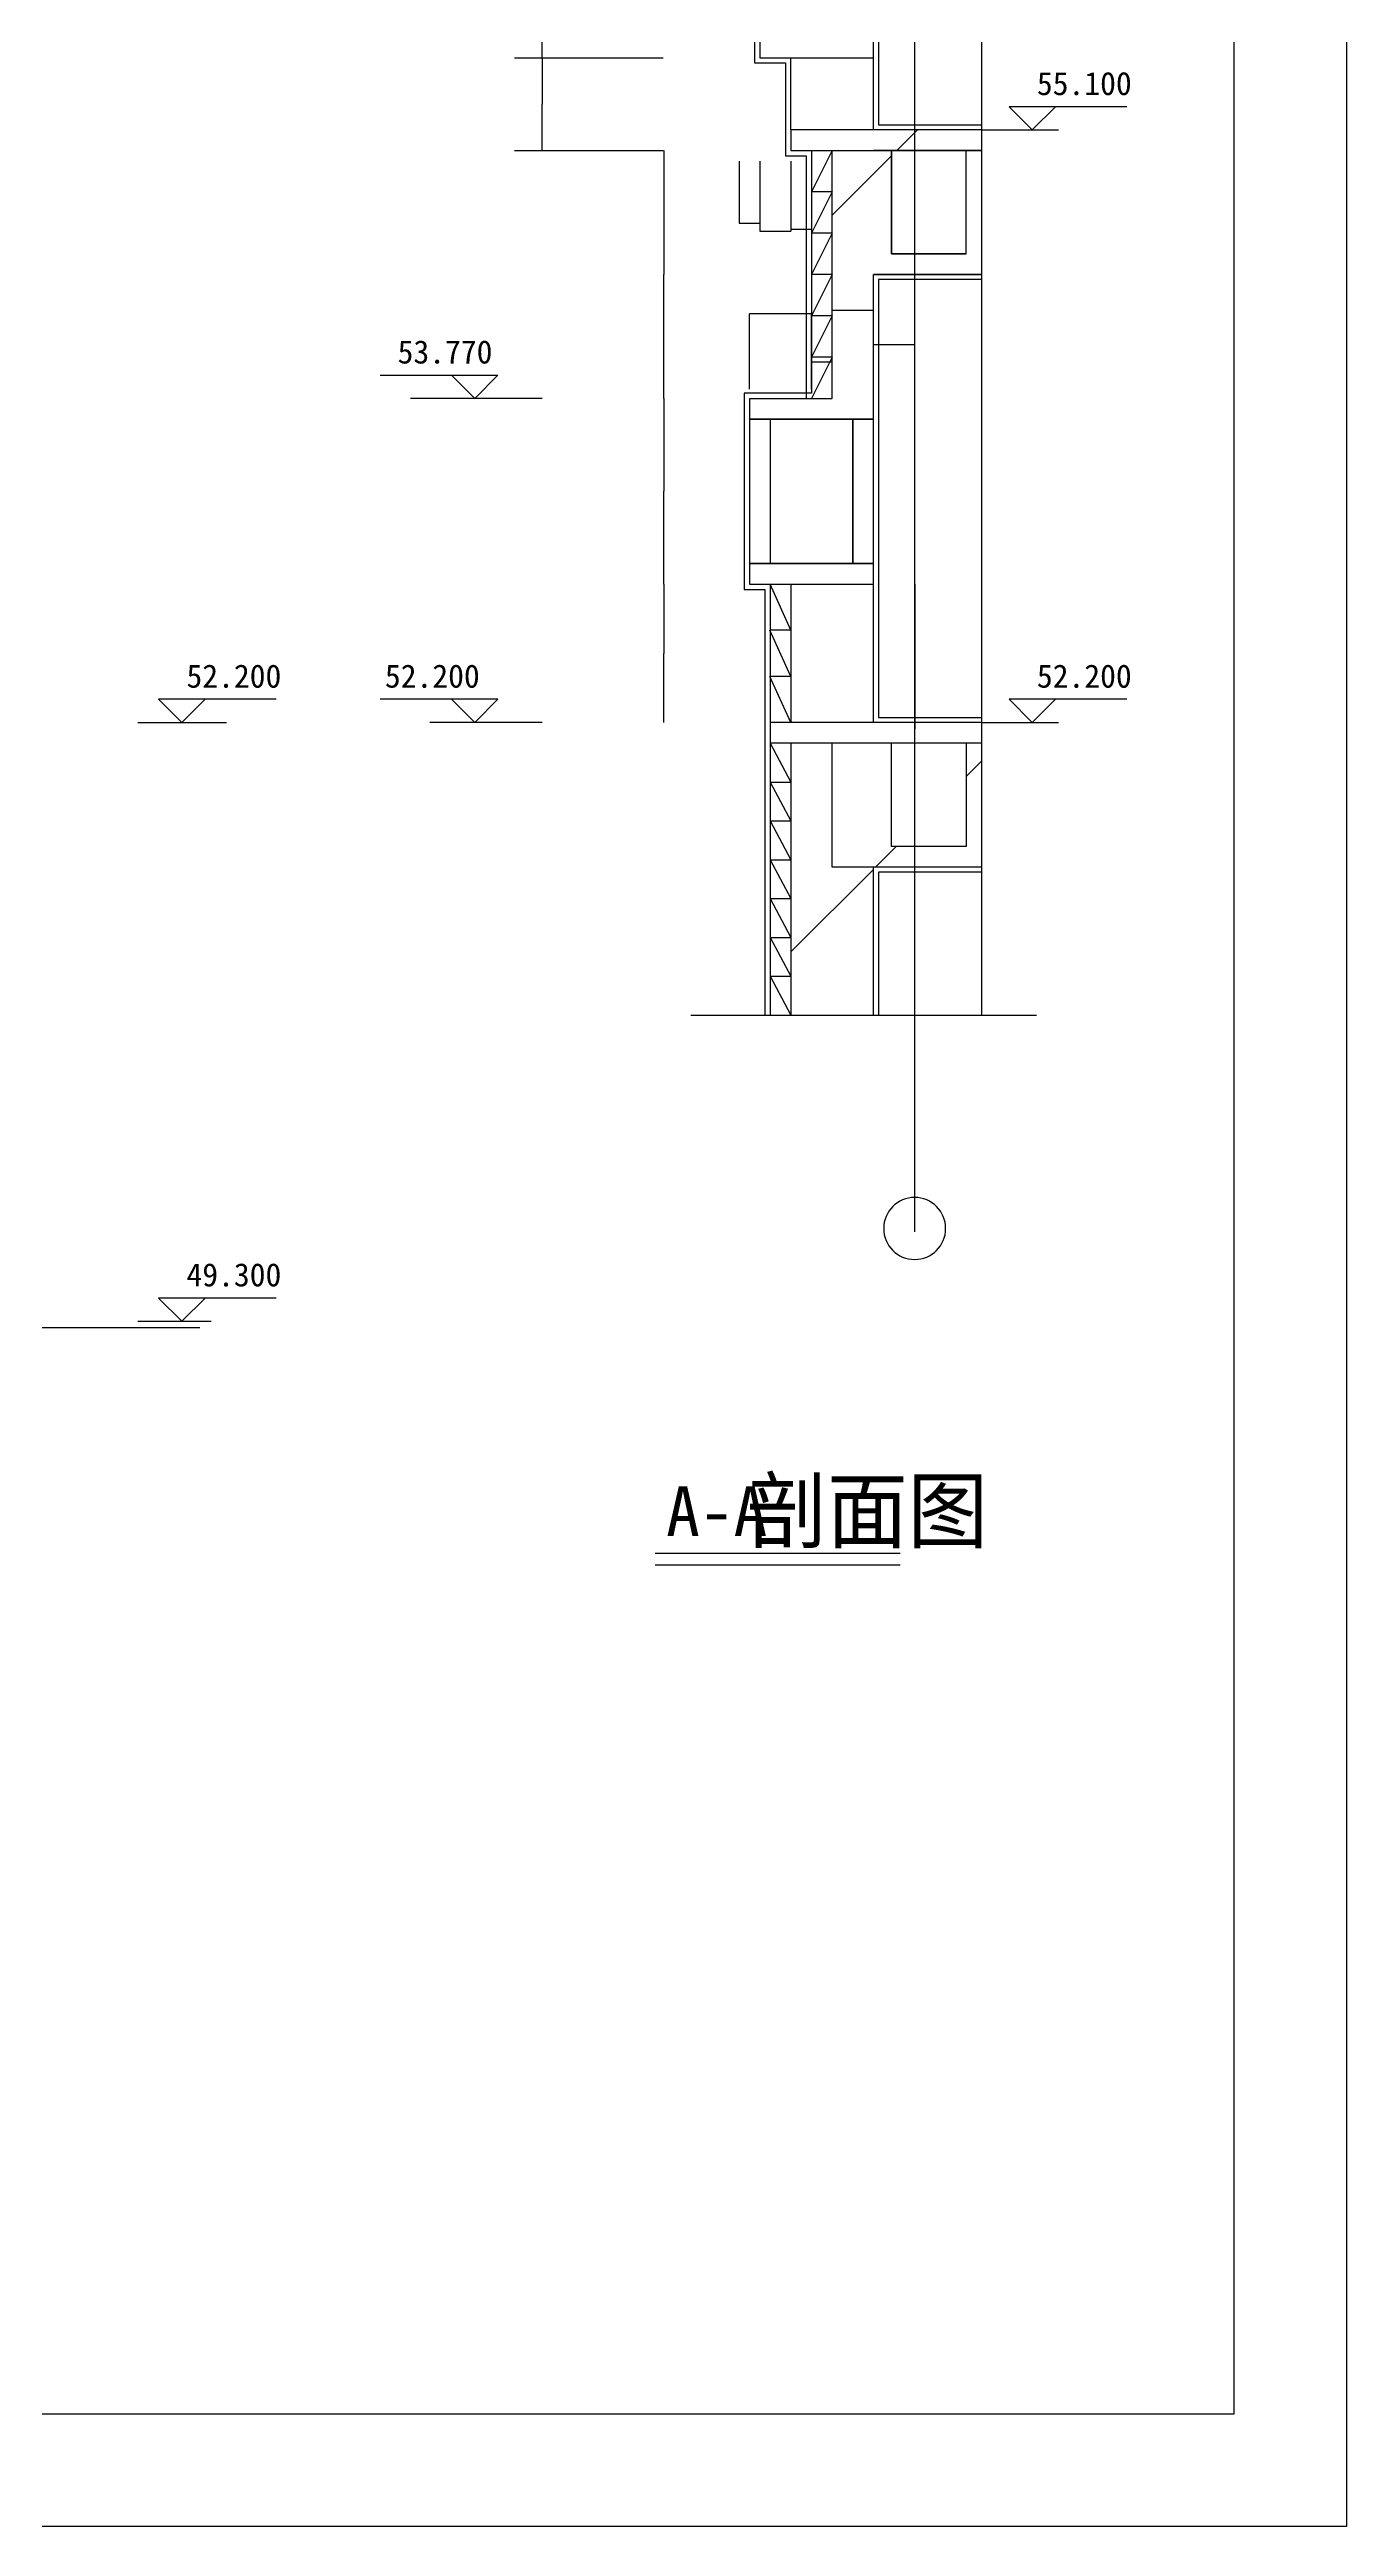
# Model space of a CAD drawing. Header units: metres. Extents: x -12481 to 52206, y 0 to 156300.
# Drawn here: x 27091 to 52206, y 64824 to 112808 of the extents above; entities that cross this region are included whole.
import ezdxf

# ---------------------------------------------------------------- set-up
doc = ezdxf.new("R2010")
doc.units = ezdxf.units.M
for name, color, linetype in [('AXIS', 3, 'Continuous'), ('L', 52, 'Continuous'), ('OTHER', 7, 'Continuous'), ('PUB_DIM', 3, 'Continuous'), ('PUB_HATCH', 7, 'Continuous'), ('PUB_TEXT', 7, 'Continuous')]:
    doc.layers.add(name, color=color, linetype=linetype)
doc.dimstyles.get("Standard").update_dxf_attribs({"dimtxt": 2.5, "dimasz": 2.5, "dimexe": 1.25, "dimexo": 0.625, "dimtad": 1, "dimcen": 2.5, "dimazin": 3, "dimtfac": 1, "dimtmove": 0, "dimatfit": 3})
pattern_1 = [(45, (0, 0), (-6735.2, 6735.2), [])]

# ---------------------------------------------------------------- blocks, each defined once
blk = doc.blocks.new('_AXISO')
blk.add_circle((0, 0), 0.5)
blk = doc.blocks.new('*D2')
for p, q in [((41242.8, 107684.76), (40644.05, 107684.76)), ((40644.3, 106230.4), (40644.3, 107684.76)), ((41844.55, 107684.76), (41245.8, 107684.76)), ((41844.3, 106230.4), (41844.3, 107684.76))]:
    blk.add_line(p, q)
at = {"layer": 'Defpoints'}
for p in [(41844.3, 107684.76), (40644.3, 106230.4), (41844.3, 106230.4)]:
    blk.add_point(p, dxfattribs=at)
at = {"layer": 'PUB_DIM', "insert": (41244.3, 107684.76), "char_height": 1, "attachment_point": 5}
blk.add_mtext('300', dxfattribs=at)
blk = doc.blocks.new('*D3')
for p, q in [((40844.3, 110647.21), (40844.3, 109290.6)), ((41444.3, 110647.21), (41444.3, 109290.6)), ((40844.55, 109290.6), (41142.8, 109290.6)), ((41145.8, 109290.6), (41444.05, 109290.6))]:
    blk.add_line(p, q)
at = {"layer": 'Defpoints'}
for p in [(40844.3, 110647.21), (41444.3, 110647.21), (40844.3, 109290.6)]:
    blk.add_point(p, dxfattribs=at)
at = {"layer": 'PUB_DIM', "insert": (41144.3, 109290.6), "char_height": 1, "attachment_point": 5}
blk.add_mtext('150', dxfattribs=at)
blk = doc.blocks.new('*D81')
for p, q in [((38989.66, 106050), (38989.66, 104250)), ((38989.41, 104250), (38989.16, 104250)), ((38989.66, 102450), (38989.66, 104250)), ((38989.66, 104250), (38989.66, 104250)), ((38989.91, 104250), (38990.16, 104250))]:
    blk.add_line(p, q)
at = {"layer": 'Defpoints'}
for p in [(38989.66, 106050), (38989.66, 104250), (38989.66, 102450)]:
    blk.add_point(p, dxfattribs=at)
at = {"layer": 'PUB_DIM', "insert": (38989.66, 104251.125), "char_height": 1, "attachment_point": 5}
blk.add_mtext('900', dxfattribs=at)
blk = doc.blocks.new('*D82')
for p, q in [((38989.66, 102450), (38989.66, 101110)), ((38989.41, 101110), (38989.16, 101110)), ((38989.66, 99770), (38989.66, 101110)), ((38989.66, 101110), (38989.66, 101110)), ((38989.91, 101110), (38990.16, 101110))]:
    blk.add_line(p, q)
at = {"layer": 'Defpoints'}
for p in [(38989.66, 102450), (38989.66, 101110), (38989.66, 99770)]:
    blk.add_point(p, dxfattribs=at)
at = {"layer": 'PUB_DIM', "insert": (38989.66, 101111.125), "char_height": 1, "attachment_point": 5}
blk.add_mtext('670', dxfattribs=at)
blk = doc.blocks.new('*D84')
for p, q in [((36632.74, 113450), (36632.74, 113050)), ((36632.49, 113050), (36632.24, 113050)), ((36632.74, 112650), (36632.74, 113050)), ((36632.74, 113050), (36632.74, 113050)), ((36632.99, 113050), (36633.24, 113050))]:
    blk.add_line(p, q)
at = {"layer": 'Defpoints'}
for p in [(36632.74, 113450), (36632.74, 113050), (36632.74, 112650)]:
    blk.add_point(p, dxfattribs=at)
at = {"layer": 'PUB_DIM', "insert": (36632.74, 113051.125), "char_height": 1, "attachment_point": 5}
blk.add_mtext('200', dxfattribs=at)
blk = doc.blocks.new('*D85')
for p, q in [((38989.66, 110850), (38989.66, 108450)), ((38989.41, 108450), (38989.16, 108450)), ((38989.66, 106050), (38989.66, 108450)), ((38989.66, 108450), (38989.66, 108450)), ((38989.91, 108450), (38990.16, 108450))]:
    blk.add_line(p, q)
at = {"layer": 'Defpoints'}
for p in [(38989.66, 110850), (38989.66, 108450), (38989.66, 106050)]:
    blk.add_point(p, dxfattribs=at)
at = {"layer": 'PUB_DIM', "insert": (38989.66, 108451.125), "char_height": 1, "attachment_point": 5}
blk.add_mtext('1180', dxfattribs=at)
blk = doc.blocks.new('*D86')
for p, q in [((36632.74, 112650), (36632.74, 111750)), ((36632.49, 111750), (36632.24, 111750)), ((36632.74, 110850), (36632.74, 111750)), ((36632.74, 111750), (36632.74, 111750)), ((36632.99, 111750), (36633.24, 111750))]:
    blk.add_line(p, q)
at = {"layer": 'Defpoints'}
for p in [(36632.74, 112650), (36632.74, 111750), (36632.74, 110850)]:
    blk.add_point(p, dxfattribs=at)
at = {"layer": 'PUB_DIM', "insert": (36632.74, 111751.125), "char_height": 1, "attachment_point": 5}
blk.add_mtext('450', dxfattribs=at)
blk = doc.blocks.new('*D87')
for p, q in [((40444.3, 110647.21), (40444.3, 109445.51)), ((40844.3, 110647.21), (40844.3, 109445.51)), ((40444.55, 109445.51), (40642.8, 109445.51)), ((40645.8, 109445.51), (40844.05, 109445.51))]:
    blk.add_line(p, q)
at = {"layer": 'Defpoints'}
for p in [(40444.3, 110647.21), (40844.3, 110647.21), (40444.3, 109445.51)]:
    blk.add_point(p, dxfattribs=at)
at = {"layer": 'PUB_DIM', "insert": (40644.3, 109445.51), "char_height": 1, "attachment_point": 5}
blk.add_mtext('100', dxfattribs=at)
blk = doc.blocks.new('*D96')
for p, q in [((42042.8, 106754), (41844.05, 106754)), ((41844.3, 106230.4), (41844.3, 106754)), ((42244.55, 106754), (42045.8, 106754)), ((42244.3, 106230.4), (42244.3, 106754))]:
    blk.add_line(p, q)
at = {"layer": 'Defpoints'}
for p in [(42244.3, 106754), (41844.3, 106230.4), (42244.3, 106230.4)]:
    blk.add_point(p, dxfattribs=at)
at = {"layer": 'PUB_DIM', "insert": (42044.3, 106754), "char_height": 1, "attachment_point": 5}
blk.add_mtext('100', dxfattribs=at)
blk = doc.blocks.new('*D97')
for p, q in [((42642.8, 107754), (42244.05, 107754)), ((42244.3, 106230.4), (42244.3, 107754)), ((43044.55, 107754), (42645.8, 107754)), ((43044.3, 106230.4), (43044.3, 107754))]:
    blk.add_line(p, q)
at = {"layer": 'Defpoints'}
for p in [(43044.3, 107754), (42244.3, 106230.4), (43044.3, 106230.4)]:
    blk.add_point(p, dxfattribs=at)
at = {"layer": 'PUB_DIM', "insert": (42644.3, 107754), "char_height": 1, "attachment_point": 5}
blk.add_mtext('200', dxfattribs=at)
blk = doc.blocks.new('*D98')
for p, q in [((43442.8, 107084.76), (43044.05, 107084.76)), ((43044.3, 106230.4), (43044.3, 107084.76)), ((43844.55, 107084.76), (43445.8, 107084.76)), ((43844.3, 106230.4), (43844.3, 107084.76))]:
    blk.add_line(p, q)
at = {"layer": 'Defpoints'}
for p in [(43844.3, 107084.76), (43044.3, 106230.4), (43844.3, 106230.4)]:
    blk.add_point(p, dxfattribs=at)
at = {"layer": 'PUB_DIM', "insert": (43444.3, 107084.76), "char_height": 1, "attachment_point": 5}
blk.add_mtext('200', dxfattribs=at)
blk = doc.blocks.new('*D99')
for p, q in [((41444.3, 110647.21), (41444.3, 109324.48)), ((41844.3, 110647.21), (41844.3, 109324.48)), ((41444.55, 109324.48), (41642.8, 109324.48)), ((41645.8, 109324.48), (41844.05, 109324.48))]:
    blk.add_line(p, q)
at = {"layer": 'Defpoints'}
for p in [(41444.3, 110647.21), (41844.3, 110647.21), (41444.3, 109324.48)]:
    blk.add_point(p, dxfattribs=at)
at = {"layer": 'PUB_DIM', "insert": (41644.3, 109324.48), "char_height": 1, "attachment_point": 5}
blk.add_mtext('100', dxfattribs=at)

msp = doc.modelspace()

# ---------------------------------------------------------------- hatches: boundary and pattern name
at = {"layer": 'PUB_DIM'}
h = msp.add_hatch(dxfattribs=at)
h.set_pattern_fill('AN31C', scale=3000)
h.set_pattern_definition(pattern_1)
h.paths.add_polyline_path([(43044.3, 114450), (40444.3, 114450), (40444.3, 113450), (40844.3, 113450), (40844.3, 112650), (43044.3, 112650)])
h = msp.add_hatch(dxfattribs=at)
h.set_pattern_fill('ANSI31', scale=4000)
h.paths.add_polyline_path([(43044.3, 112550), (41444.3, 112550), (41444.3, 111250), (43044.3, 111250)])
h = msp.add_hatch(dxfattribs=at)
h.set_pattern_fill('AN31C', scale=3000)
h.set_pattern_definition(pattern_1)
h.paths.add_polyline_path([(43844.3, 108850), (43394.3, 108850), (43394.3, 110850), (42244.3, 110850), (42244.3, 106050), (40644.3, 106050), (40644.3, 105650), (43044.3, 105650), (43044.3, 108450), (43844.3, 108450)])
h.paths.add_polyline_path([(45144.3, 110850), (44844.3, 110850), (44844.3, 108850), (43844.3, 108850), (43844.3, 108450), (45144.3, 108450)])
h = msp.add_hatch(dxfattribs=at)
h.set_pattern_fill('AN31C', scale=3000)
h.set_pattern_definition(pattern_1)
h.paths.add_polyline_path([(43844.3, 111250), (41444.3, 111250), (41444.3, 110850), (43044.3, 110850), (43844.3, 110850)])
h.paths.add_polyline_path([(45144.3, 111250), (43844.3, 111250), (43844.3, 110850), (45144.3, 110850)])
h = msp.add_hatch(dxfattribs=at)
h.set_pattern_fill('ANSI31', scale=4000)
h.paths.add_polyline_path([(41044.3, 105650), (40644.3, 105650), (40644.3, 102850), (41044.3, 102850)])
h.paths.add_polyline_path([(43044.3, 105650), (42644.3, 105650), (42644.3, 102850), (43044.3, 102850)])
h = msp.add_hatch(dxfattribs=at)
h.set_pattern_fill('AN31C', scale=3000)
h.set_pattern_definition(pattern_1)
h.paths.add_polyline_path([(43044.3, 102850), (40644.3, 102850), (40644.3, 102450), (43044.3, 102450)])
h = msp.add_hatch(dxfattribs=at)
h.set_pattern_fill('ANSI31', scale=4000)
h.paths.add_polyline_path([(43044.3, 102450), (41444.3, 102450), (41444.3, 99770), (43044.3, 99770)])
h = msp.add_hatch(dxfattribs=at)
h.set_pattern_fill('AN31C', scale=3000)
h.set_pattern_definition(pattern_1)
h.paths.add_polyline_path([(43844.3, 99770), (41044.3, 99770), (41044.3, 99370), (41044.3, 99370), (43844.3, 99370)])
h.paths.add_polyline_path([(45144.3, 99770), (43844.3, 99770), (43844.3, 99370), (45144.3, 99370)])
h = msp.add_hatch(dxfattribs=at)
h.set_pattern_fill('ANSI31', scale=4000)
h.paths.add_polyline_path([(43044.3, 96970), (42244.3, 96970), (42244.3, 99370), (41444.3, 99370), (41444.3, 94104), (43044.3, 94104)])
h = msp.add_hatch(dxfattribs=at)
h.set_pattern_fill('AN31C', scale=3000)
h.set_pattern_definition(pattern_1)
h.paths.add_polyline_path([(43394.3, 99370), (42244.3, 99370), (42244.3, 96970), (43844.3, 96970), (43844.3, 97370), (43394.3, 97370)])
h.paths.add_polyline_path([(45144.3, 99370), (44844.3, 99370), (44844.3, 97370), (43844.3, 97370), (43844.3, 96970), (45144.3, 96970)])

# ---------------------------------------------------------------- linework, layer by layer
for p, q in [((45144.3, 94104), (45144.3, 132968.72)), ((39506.53, 94104), (46206.53, 94104))]:
    msp.add_line(p, q)
for points in [[(-12481.04, 156299.66), (52205.56, 156299.66), (52205.56, 64823.66), (-12481.04, 64823.66)], [(-10303.04, 150854.66), (50027.56, 150854.66), (50027.56, 67001.66), (-10303.04, 67001.66)]]:
    msp.add_lwpolyline(points, close=True)
msp.add_lwpolyline([(50027.56, 150854.66), (50027.56, 67001.66), (-10303.04, 67001.66), (-10303.04, 150854.66), (50027.56, 150854.66)])
at = {"layer": 'L'}
for p, q in [((45144.3, 110850), (43044.3, 110850)), ((45144.3, 108450), (43044.3, 108450)), ((44844.3, 108850), (43394.3, 108850)), ((40644.3, 106050), (40644.3, 102450)), ((43044.3, 105650), (40644.3, 105650)), ((41044.3, 105650), (41044.3, 102850)), ((43044.3, 102850), (40644.3, 102850)), ((40644.3, 102450), (43044.3, 102450)), ((43844.3, 102450), (43844.3, 99650))]:
    msp.add_line(p, q, dxfattribs=at)
for points in [[(40944.3, 114550), (40344.3, 114550), (40344.3, 113350), (40744.3, 113350), (40744.3, 112550), (41344.3, 112550)], [(43044.3, 114450), (40444.3, 114450), (40444.3, 113450), (40844.3, 113450), (40844.3, 112650), (43044.3, 112650)], [(41344.3, 112550), (41344.3, 110750), (41744.3, 110750), (41744.3, 106050)], [(41844.3, 110850), (41844.3, 106150), (40544.3, 106150), (40544.3, 102350), (40944.3, 102350)], [(45144.3, 111250), (41444.3, 111250), (41444.3, 110850), (45144.3, 110850)], [(40944.3, 102350), (40944.3, 94104)], [(41044.3, 102450), (41044.3, 94104)], [(41444.3, 102450), (41444.3, 99770)], [(41444.3, 99370), (41444.3, 94104)], [(45144.3, 96970), (42244.3, 96970), (42244.3, 99370)]]:
    msp.add_lwpolyline(points, dxfattribs=at)
at = {"layer": 'OTHER'}
msp.add_line((12579.88, 88050), (29998.58, 88050), dxfattribs=at)
at = {"layer": 'PUB_DIM'}
for p, q in [((43844.3, 89904), (43844.3, 130340.25)), ((36094.06, 112650), (38971.81, 112650)), ((47951.14, 111700), (45671.14, 111700)), ((46121.14, 111250), (45671.14, 111700)), ((46571.14, 111700), (46121.14, 111250)), ((36094.06, 110850), (38971.81, 110850)), ((43394.3, 108850), (43394.3, 110850)), ((44844.3, 108850), (44844.3, 110850)), ((45144.3, 111250), (46630.02, 111250)), ((33495.33, 106500), (35775.33, 106500)), ((36632.74, 106050), (34082.73, 106050)), ((34875.33, 106500), (35325.33, 106050)), ((35325.33, 106050), (35775.33, 106500)), ((42644.3, 102850), (42644.3, 105650)), ((29652.9, 99770), (29202.9, 100220)), ((31482.9, 100220), (29202.9, 100220)), ((30102.9, 100220), (29652.9, 99770)), ((35775.33, 100220), (33495.33, 100220)), ((34875.33, 100220), (35325.33, 99770)), ((35325.33, 99770), (35775.33, 100220)), ((47951.14, 100220), (45671.14, 100220)), ((46121.14, 99770), (45671.14, 100220)), ((46571.14, 100220), (46121.14, 99770)), ((28800, 99770), (30519.76, 99770)), ((36632.74, 99770), (34458.48, 99770)), ((45144.3, 99770), (46630.02, 99770)), ((31482.9, 88621.5), (29202.9, 88621.5)), ((29652.9, 88171.5), (29202.9, 88621.5)), ((30102.9, 88621.5), (29652.9, 88171.5)), ((28800, 88170), (30223.37, 88170))]:
    msp.add_line(p, q, dxfattribs=at)
for points in [[(45144.3, 122704), (43494.3, 122704), (43494.3, 120150), (43144.3, 120150), (43144.3, 111350), (45144.3, 111350)], [(43044.3, 111250), (43044.3, 120250)], [(41444.3, 111250), (41444.3, 112650)], [(40644.3, 106050), (42244.3, 106050), (42244.3, 110850)], [(43394.3, 110850), (43394.3, 108850), (44844.3, 108850), (44844.3, 110850)], [(40644.3, 106050), (40644.3, 105650), (43044.3, 105650), (43044.3, 108450), (45144.3, 108450)], [(43044.3, 99770), (43044.3, 108450)], [(45144.3, 108350), (43144.3, 108350), (43144.3, 99870), (45144.3, 99870)], [(40644.3, 105650), (40644.3, 102450), (43044.3, 102450), (43044.3, 105650)], [(41044.3, 105650), (41044.3, 102850)], [(42644.3, 105650), (42644.3, 102850)], [(40644.3, 102850), (43044.3, 102850)], [(45144.3, 99770), (41044.3, 99770)], [(45144.3, 99370), (41044.3, 99370)], [(44844.3, 99370), (44844.3, 97370), (43394.3, 97370), (43394.3, 99370)], [(43044.3, 94104), (43044.3, 96970)], [(45144.3, 96870), (43144.3, 96870), (43144.3, 94104)]]:
    msp.add_lwpolyline(points, dxfattribs=at)
at = {"layer": 'PUB_HATCH'}
for p, q in [((42244.3, 110850), (41844.3, 110050)), ((42244.3, 110050), (41844.3, 110050)), ((42244.3, 110050), (41844.3, 109250)), ((42244.3, 109250), (41844.3, 109250)), ((42244.3, 109250), (41844.3, 108450)), ((42244.3, 108450), (41844.3, 108450)), ((42244.3, 108450), (41844.3, 107650)), ((42244.3, 107650), (41844.3, 107650)), ((42244.3, 107650), (41844.3, 106850)), ((42244.3, 106850), (41844.3, 106850)), ((42244.3, 106850), (41844.3, 106050)), ((41448.15, 101556.67), (41044.3, 102450.87)), ((41446.23, 100663.33), (41042.38, 101557.54)), ((41448.15, 101556.67), (41042.38, 101557.54)), ((41444.3, 99770), (41040.45, 100664.21)), ((41446.23, 100663.33), (41040.45, 100664.21)), ((41044.3, 99370), (41444.3, 98617.71)), ((41044.3, 98617.71), (41444.3, 98617.71)), ((41044.3, 98617.71), (41444.3, 97865.43)), ((41044.3, 97865.43), (41444.3, 97865.43)), ((41044.3, 97865.43), (41444.3, 97113.14)), ((41044.3, 97113.14), (41444.3, 97113.14)), ((41044.3, 97113.14), (41444.3, 96360.86)), ((41044.3, 96360.86), (41444.3, 96360.86)), ((41044.3, 96360.86), (41444.3, 95608.57)), ((41044.3, 95608.57), (41444.3, 95608.57)), ((41044.3, 95608.57), (41444.3, 94856.29)), ((41044.3, 94856.29), (41444.3, 94856.29)), ((41044.3, 94856.29), (41444.3, 94104))]:
    msp.add_line(p, q, dxfattribs=at)
at = {"layer": 'PUB_TEXT'}
for points in [[(38815.96, 83675.7), (43562.44, 83675.7)], [(38815.96, 83450.7), (43562.44, 83450.7)]]:
    msp.add_lwpolyline(points, dxfattribs=at)

# ---------------------------------------------------------------- block references
at = {"layer": 'AXIS', "xscale": -1200, "yscale": 1200, "zscale": 1200}
msp.add_blockref('_AXISO', (43844.3, 89968.87), dxfattribs=at)

# ---------------------------------------------------------------- texts
at = {"layer": 'PUB_DIM'}
for s, p in [('55.100', (46211.14, 111925)), ('53.770', (33831.56, 106725)), ('52.200', (29742.9, 100445)), ('52.200', (33585.33, 100445)), ('52.200', (46211.14, 100445)), ('49.300', (29742.9, 88846.5))]:
    msp.add_text(s, height=450, dxfattribs=at).set_placement(p)
at = {"layer": 'PUB_TEXT'}
for s, height, p in [('A-A', 960, (39031.04, 84012.1)), ('剖面图', 1200, (40587.5, 83900.7))]:
    msp.add_text(s, height=height, dxfattribs=at).set_placement(p)

# ---------------------------------------------------------------- dimensions: what is measured, and where the dimension line sits
at = {"layer": 'PUB_DIM'}
for base, p1, p2, text, picture, middle in [((36632.74, 113050), (36632.74, 113450), (36632.74, 112650), '200', '*D84', (36632.74, 113051.125)), ((36632.74, 111750), (36632.74, 112650), (36632.74, 110850), '450', '*D86', (36632.74, 111751.125)), ((38989.66, 108450), (38989.66, 106050), (38989.66, 110850), '1180', '*D85', (38989.66, 108451.125)), ((40444.3, 109445.51), (40444.3, 110647.21), (40844.3, 110647.21), '100', '*D87', (40644.3, 109445.51)), ((40844.3, 109290.6), (40844.3, 110647.21), (41444.3, 110647.21), '150', '*D3', (41144.3, 109290.6)), ((41444.3, 109324.48), (41444.3, 110647.21), (41844.3, 110647.21), '100', '*D99', (41644.3, 109324.48)), ((41844.3, 107684.76), (41844.3, 106230.4), (40644.3, 106230.4), '300', '*D2', (41244.3, 107684.76)), ((43044.3, 107754), (43044.3, 106230.4), (42244.3, 106230.4), '200', '*D97', (42644.3, 107754)), ((43844.3, 107084.76), (43844.3, 106230.4), (43044.3, 106230.4), '200', '*D98', (43444.3, 107084.76)), ((42244.3, 106754), (42244.3, 106230.4), (41844.3, 106230.4), '100', '*D96', (42044.3, 106754)), ((38989.66, 104250), (38989.66, 102450), (38989.66, 106050), '900', '*D81', (38989.66, 104251.125)), ((38989.66, 101110), (38989.66, 99770), (38989.66, 102450), '670', '*D82', (38989.66, 101111.125))]:
    dim = msp.add_linear_dim(base=base, p1=p1, p2=p2, text=text, dimstyle='Standard', dxfattribs=at)
    dim.commit()
    dim.dimension.update_dxf_attribs({"geometry": picture, "text_midpoint": middle})

doc.saveas('drawing.dxf')
